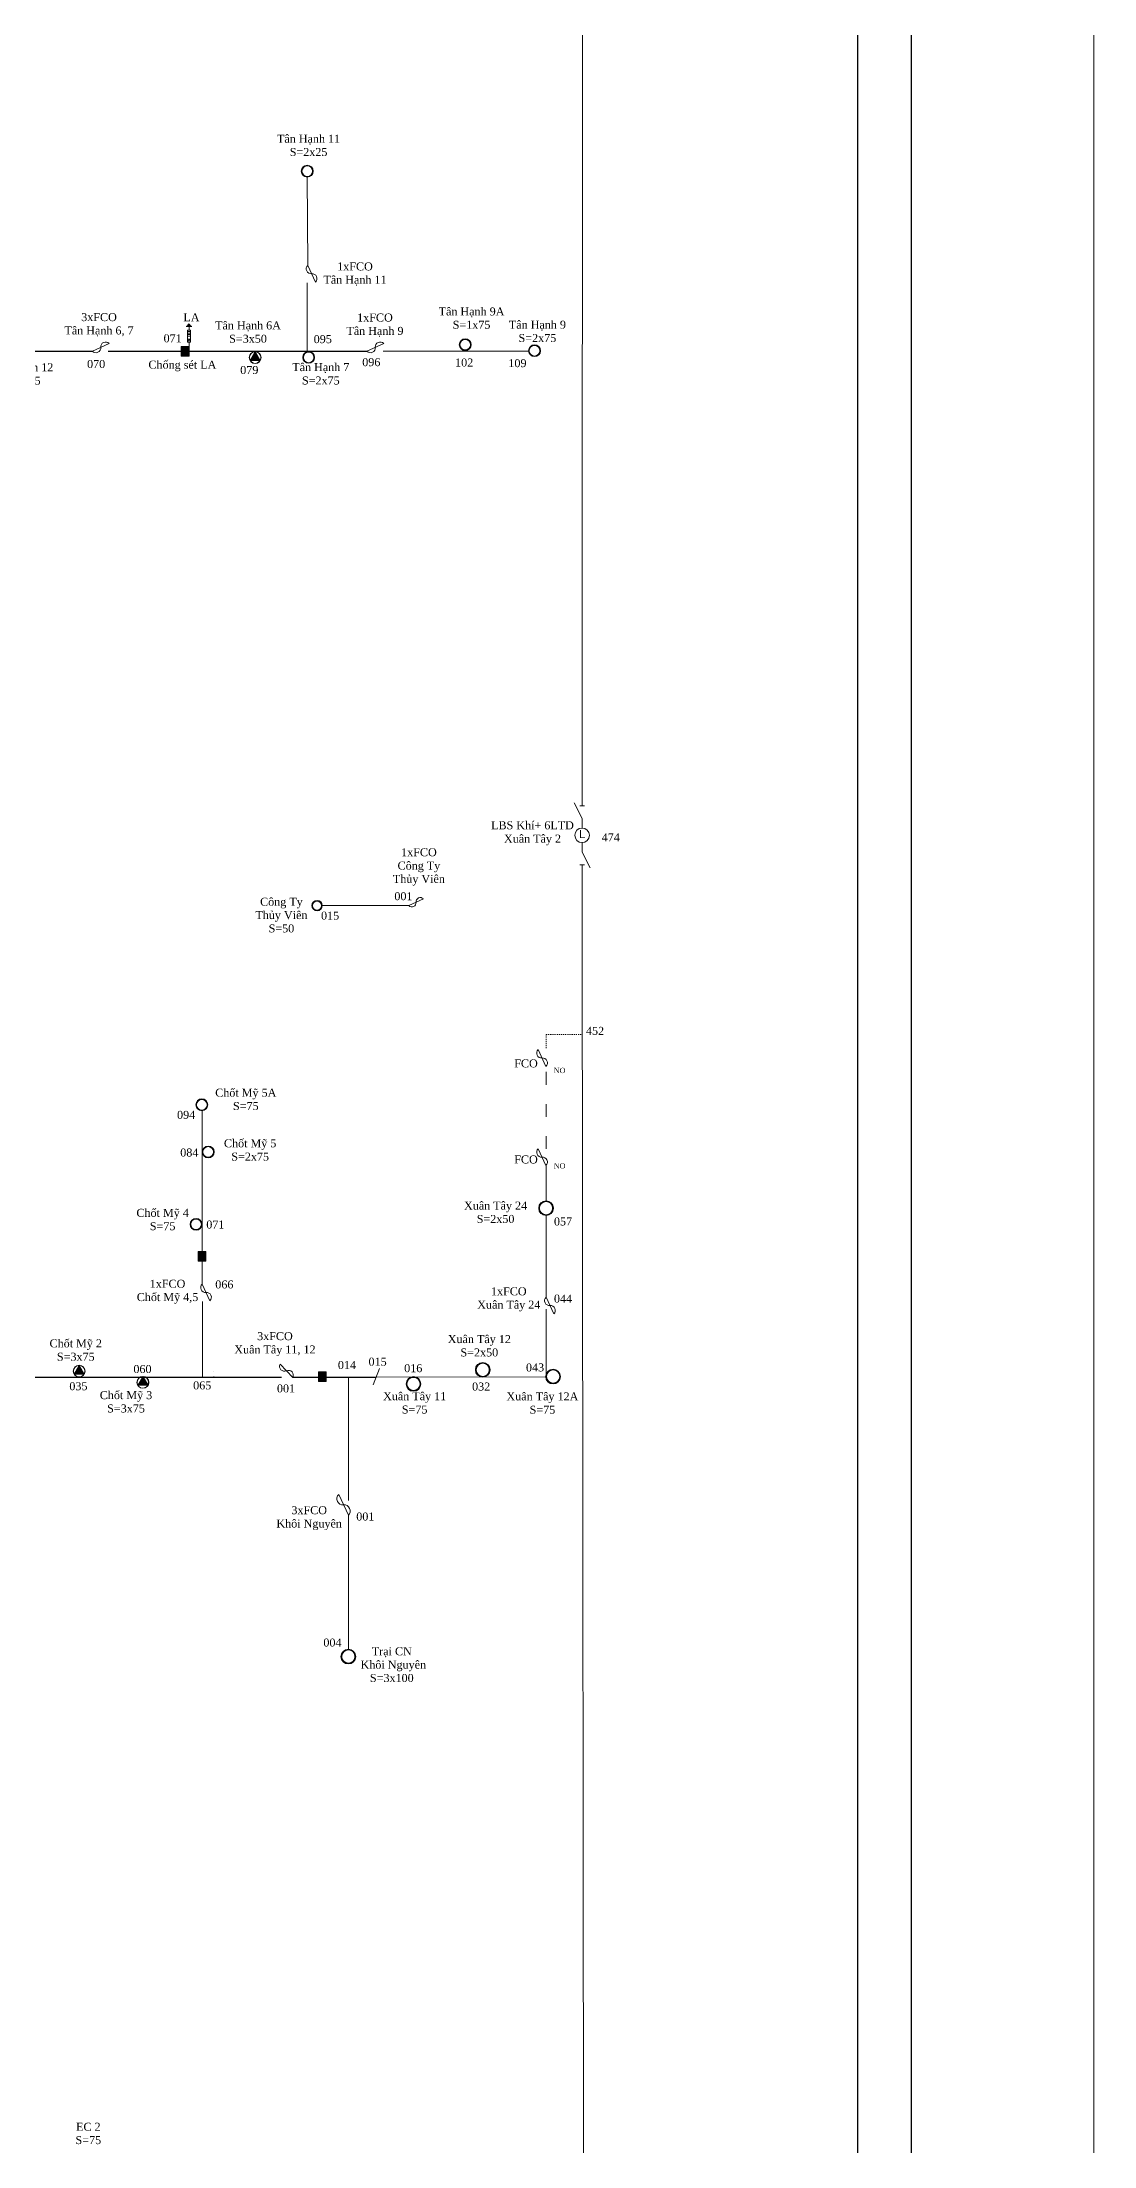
# Model space of a CAD drawing. Header units: inches. Extents: x 4393 to 9189, y -189 to 2360.
# Drawn here: x 8504.6 to 8603.2, y 1121 to 1318.2 of the extents above; entities that cross this region are included whole.
import ezdxf
from ezdxf.enums import TextEntityAlignment as Align

# ---------------------------------------------------------------- set-up
doc = ezdxf.new("R2010")
doc.units = ezdxf.units.IN
doc.header["$MEASUREMENT"] = 0
doc.linetypes.add('ACAD_ISO03W100', pattern=[30, 12, -18])
doc.linetypes.add('DASHED', pattern=[0.75, 0.5, -0.25])
for name, color, linetype, lineweight in [('Day 22kV', 1, 'Continuous', 25), ('TBA', 5, 'Continuous', 18), ('Text', 7, 'Continuous', 15), ('Thiet bi', 3, 'Continuous', 18)]:
    doc.layers.add(name, color=color, linetype=linetype, lineweight=lineweight)
doc.layers.add('TEXT477TANPHU', color=7, linetype='Continuous')
doc.styles.get("Standard").update_dxf_attribs({"font": 'arial.ttf'})
doc.styles.add('TimeNRoman', font='times.ttf')

# ---------------------------------------------------------------- blocks, each defined once
blk = doc.blocks.new('TBA 1P')
h = blk.add_hatch(color=4)
h.set_gradient(color1=(0, 0, 255), one_color=1, tint=1, name='SPHERICAL')
h.paths.add_polyline_path([(0.8, 0.8, 1), (-0.8, 0.8, 1)])
h.paths.add_polyline_path([(-0.77, 0.8, -1), (0.77, 0.8, -1)], flags=16)
at = {"color": 0}
for radius in [0.8, 0.769, 0.759, 0.759, 0.748, 0.737, 0.726, 0.715]:
    blk.add_circle((0, 0.8), radius, dxfattribs=at)
blk = doc.blocks.new('FCO')
at = {"color": 0}
blk.add_lwpolyline([(0, 0, 0.707499), (1.13, 0.53, -0.707499), (2.26, 1.05, -5.301682)], format="xyb", dxfattribs=at)
blk.add_lwpolyline([(0, 0), (2.26, 1.05)], dxfattribs=at)
blk = doc.blocks.new('TBA 3P')
h = blk.add_hatch(color=4)
h.set_gradient(color1=(0, 0, 255), one_color=1, tint=1, name='INVSPHERICAL')
h.paths.add_polyline_path([(-0.01, 1.58), (0, 1.6, 0.414214), (-0.8, 0.8, 0.131652), (-0.69, 0.4), (-0.68, 0.42, -0.12747), (-0.78, 0.8, -0.409402)])
h = blk.add_hatch(color=4)
h.set_gradient(color1=(0, 0, 255), one_color=1, tint=1, name='INVSPHERICAL')
h.paths.add_polyline_path([(0.8, 0.8, 1), (-0.8, 0.8, 1)])
h.paths.add_polyline_path([(-0.78, 0.8, -1), (0.78, 0.8, -1)], flags=16)
h = blk.add_hatch()
h.set_pattern_fill('AR-HBONE', color=4, scale=0.25, style=0)
h.paths.add_polyline_path([(0.69, 0.4), (0.67, 0.4, -0.566432), (-0.67, 0.4), (-0.69, 0.4, 0.57735)])
h = blk.add_hatch(color=4)
h.set_gradient(color1=(0, 0, 255), one_color=1, tint=1, name='SPHERICAL')
h.paths.add_polyline_path([(0, 1.6), (0.01, 1.58, -0.409402), (0.78, 0.8, -0.12747), (0.68, 0.42), (0.69, 0.4, 0.131652), (0.8, 0.8, 0.414214)])
at = {"color": 0}
blk.add_lwpolyline([(0, 1.6, 0, 1.39, 0), (0, 0.4, 0, 0, 0)], format="xyseb", dxfattribs=at)
blk.add_lwpolyline([(-0.69, 0.4), (0.69, 0.4), (0, 1.6)], close=True, dxfattribs=at)
for radius in [0.8, 0.778]:
    blk.add_circle((0, 0.8), radius, dxfattribs=at)
blk = doc.blocks.new('ALTD')
at = {"color": 0}
for points in [[(3.38, 1.08), (1.27, 0), (0, 0)], [(2.99, 0.31), (2.99, -0.31)], [(2.99, 0), (4.73, 0)]]:
    blk.add_lwpolyline(points, dxfattribs=at)
blk = doc.blocks.new('4')
at = {"layer": 'Day 22kV', "color": 6}
blk.add_line((1149, 841), (1149, 0), dxfattribs=at)
blk = doc.blocks.new('11')
at = {"layer": 'Day 22kV', "color": 6}
blk.add_lwpolyline([(1138.99, 829.51), (10, 829.49), (10, 8.51), (1138.99, 8.51), (1138.99, 829.51)], dxfattribs=at)
blk.add_blockref('4', (0, -1.49), dxfattribs=at)
blk = doc.blocks.new('LA')
at = {"color": 0}
for p, q in [((0.33, -2.28), (0.53, -2.69)), ((0.33, -2.28), (0.74, -2.28)), ((0.33, -3.92), (0.33, -2.28)), ((0.33, -2.69), (0.74, -2.69)), ((0.52, -1.72), (0.52, -2.28)), ((0.53, -2.69), (0.74, -2.28)), ((0.74, -2.28), (0.74, -3.92)), ((0.88, -4.39), (0.14, -4.39)), ((0.22, -4.48), (0.8, -4.48)), ((0.3, -4.58), (0.72, -4.58)), ((0.33, -3.1), (0.74, -3.1)), ((0.33, -3.3), (0.74, -3.3)), ((0.33, -3.51), (0.74, -3.51)), ((0.33, -3.71), (0.74, -3.71)), ((0.74, -3.92), (0.33, -3.92)), ((0.38, -4.67), (0.64, -4.67)), ((0.46, -4.77), (0.56, -4.77)), ((0.53, -3.92), (0.53, -4.39))]:
    blk.add_line(p, q, dxfattribs=at)

msp = doc.modelspace()

# ---------------------------------------------------------------- hatches: boundary and pattern name
at = {"layer": 'Text', "lineweight": 15}
h = msp.add_hatch(dxfattribs=at)
h.set_pattern_fill('ANSI38', color=4, scale=0.5, style=0)
h.set_pattern_definition([(45, (8374.68045, 401.36336), (-0.044194174, 0.044194174), []), (135, (8374.68045, 401.36336), (-0.1325825215, 0.044194174), [0.15625, -0.09375])])
h.paths.add_polyline_path([(8518.39, 1289.67), (8517.66, 1289.67), (8517.66, 1288.76), (8518.39, 1288.76)])
h = msp.add_hatch(dxfattribs=at)
h.set_pattern_fill('ANSI38', color=4, scale=0.5, style=0)
h.set_pattern_definition([(45, (8376.268775, 316.55191), (-0.044194174, 0.044194174), []), (135, (8376.268775, 316.55191), (-0.1325825215, 0.044194174), [0.15625, -0.09375])])
h.paths.add_polyline_path([(8519.98, 1204.86), (8519.25, 1204.86), (8519.25, 1203.95), (8519.98, 1203.95)])
h = msp.add_hatch(dxfattribs=at)
h.set_pattern_fill('ANSI38', color=4, scale=0.5, style=0)
h.set_pattern_definition([(45, (8387.532935, 305.278005), (-0.044194174, 0.044194174), []), (135, (8387.532935, 305.278005), (-0.1325825215, 0.044194174), [0.15625, -0.09375])])
h.paths.add_polyline_path([(8531.24, 1193.58), (8530.51, 1193.58), (8530.51, 1192.68), (8531.24, 1192.68)])

# ---------------------------------------------------------------- linework, layer by layer
at = {"lineweight": 15}
msp.add_circle((8555.22, 1243.85), 0.684, dxfattribs=at)
at = {"layer": 'Day 22kV', "color": 5, "lineweight": 30}
for p, q in [((8451.31, 1289.21), (8509.34, 1289.21)), ((8510.81, 1289.21), (8535.03, 1289.21))]:
    msp.add_line(p, q, dxfattribs=at)
at = {"layer": 'Day 22kV', "color": 5, "lineweight": 15}
for p, q in [((8536.59, 1289.21), (8550.27, 1289.21)), ((8520.72, 1193.08), (8520.72, 1193.14))]:
    msp.add_line(p, q, dxfattribs=at)
at = {"layer": 'Day 22kV', "lineweight": 15}
msp.add_line((8555.21, 1239.73), (8555.21, 1236.44), dxfattribs=at)
for points in [[(8555.24, 1331.93), (8555.22, 1247.82)], [(8555.22, 1240.92), (8555.22, 1240.92)], [(8555.22, 1239.87), (8555.21, 1230.54)], [(8538.98, 1237.26), (8530.87, 1237.26)], [(8555.21, 1236.44), (8555.37, 1090.8)]]:
    msp.add_lwpolyline(points, dxfattribs=at)
at = {"layer": 'Day 22kV', "color": 5, "lineweight": 15}
for points in [[(8529.51, 1297.26), (8529.47, 1305.59)], [(8529.47, 1289.25), (8529.47, 1295.62)], [(8519.62, 1201.8), (8519.62, 1218.05)], [(8551.84, 1200.57), (8551.84, 1208.29)], [(8519.65, 1193.08), (8519.65, 1200.16)], [(8551.84, 1193.13), (8551.84, 1199.46)], [(8520.72, 1193.58), (8520.73, 1193.58)], [(8533.32, 1193.05), (8533.32, 1181.51)], [(8535.93, 1193.06), (8551.76, 1193.09)], [(8533.32, 1180.13), (8533.32, 1167.58)]]:
    msp.add_lwpolyline(points, dxfattribs=at)
at = {"layer": 'Day 22kV', "color": 5, "lineweight": 30}
msp.add_lwpolyline([(8478.58, 1193.08), (8527.05, 1193.08)], dxfattribs=at)
at = {"layer": 'Text', "color": 2, "linetype": 'DASHED', "ltscale": 0.1}
for p, q in [((8551.84, 1223.89), (8551.84, 1225.17)), ((8551.84, 1225.17), (8555.22, 1225.17)), ((8551.84, 1223.89), (8551.84, 1225.17)), ((8551.84, 1225.17), (8555.22, 1225.17))]:
    msp.add_line(p, q, dxfattribs=at)
at = {"layer": 'Text', "color": 2, "linetype": 'ACAD_ISO03W100', "ltscale": 0.1}
msp.add_line((8551.84, 1214.47), (8551.84, 1222.2), dxfattribs=at)
at = {"layer": 'Text', "color": 2}
msp.add_line((8551.84, 1209.6), (8551.84, 1212.91), dxfattribs=at)
msp.add_line((8551.84, 1209.6), (8551.84, 1212.91), dxfattribs=at)
at = {"layer": 'Text', "color": 5}
for p, q in [((8528.12, 1193.06), (8535.91, 1193.06)), ((8528.12, 1193.05), (8535.91, 1193.05)), ((8528.12, 1193.05), (8535.91, 1193.05))]:
    msp.add_line(p, q, dxfattribs=at)
at = {"layer": 'Text', "color": 4, "lineweight": 15}
msp.add_line((8535.64, 1192.36), (8536.23, 1193.87), dxfattribs=at)
at = {"layer": 'Text', "color": 4}
msp.add_line((8535.91, 1193.05), (8535.91, 1193.05), dxfattribs=at)
msp.add_lwpolyline([(7959.2, 1504.68), (8603.17, 1504.68), (8603.17, 425.7), (7959.2, 425.7)], close=True, dxfattribs=at)
at = {"layer": 'Text', "color": 4, "lineweight": 15}
for points in [[(8517.66, 1289.67), (8518.39, 1289.67), (8518.39, 1288.76), (8517.66, 1288.76)], [(8519.25, 1204.86), (8519.98, 1204.86), (8519.98, 1203.95), (8519.25, 1203.95)], [(8530.51, 1193.58), (8531.24, 1193.58), (8531.24, 1192.68), (8530.51, 1192.68)]]:
    msp.add_lwpolyline(points, close=True, dxfattribs=at)

# ---------------------------------------------------------------- block references
at = {"layer": 'Day 22kV', "color": 6, "lineweight": 30, "xscale": 0.5, "yscale": 0.5, "zscale": 0.5}
msp.add_blockref('11', (8011.55, 992.26), dxfattribs=at)
at = {"layer": 'TBA', "lineweight": 15}
for name, p, xscale, yscale, zscale in [('TBA 1P', (8529.47, 1305.53), 0.6955200000002151, 0.6955199999999877, 0.6955200000001468), ('TBA 3P', (8524.59, 1288.06), 0.6955200000002151, 0.6955199999999877, 0.6955200000001468), ('TBA 1P', (8544.27, 1289.27), 0.6955200000002151, 0.6955199999999877, 0.6955200000001468), ('TBA 1P', (8529.6, 1288.08), 0.6955200000002151, 0.6955199999999877, 0.6955200000001468), ('TBA 1P', (8519.59, 1218.04), 0.6955200000002151, 0.6955199999999877, 0.6955200000001468), ('TBA 1P', (8520.19, 1213.62), 0.6955200000002151, 0.6955199999999877, 0.6955200000001468), ('TBA 1P', (8551.84, 1208.22), 0.8625000000001819, 0.8625000000001819, 0.8625000000001819), ('TBA 1P', (8519.05, 1206.84), 0.6955200000002151, 0.6955199999999877, 0.6955200000001468), ('TBA 3P', (8508.1, 1193.08), 0.6955200000002151, 0.6955199999999877, 0.6955200000001468), ('TBA 3P', (8514.07, 1192.03), 0.6955200000002151, 0.6955199999999877, 0.6955200000001468), ('TBA 1P', (8539.42, 1191.75), 0.8625000000001819, 0.8625000000001819, 0.8625000000001819), ('TBA 1P', (8545.91, 1193.07), 0.8625000000001819, 0.8625000000001819, 0.8625000000001819), ('TBA 1P', (8552.5, 1192.44), 0.8625000000001819, 0.8625000000001819, 0.8625000000001819), ('TBA 1P', (8533.32, 1166.2), 0.8625000000001819, 0.8625000000001819, 0.8625000000001819)]:
    msp.add_blockref(name, p, dxfattribs=dict(at, xscale=xscale, yscale=yscale, zscale=zscale))
at = {"layer": 'TBA', "lineweight": 15, "rotation": 90}
for p, xscale, yscale, zscale in [((8551.32, 1289.26), 0.6955199999999877, 0.6955199999999877, 0.6955200000001468), ((8530.87, 1237.26), 0.6037500000002183, 0.6037500000002183, 0.6037500000001272)]:
    msp.add_blockref('TBA 1P', p, dxfattribs=dict(at, xscale=xscale, yscale=yscale, zscale=zscale))
at = {"layer": 'Thiet bi', "lineweight": 15}
for name, p, xscale, yscale, zscale, rotation in [('FCO', (8529.51, 1297.26), 0.6955199999999877, 0.6955199999999877, 0.6955200000001468, 270), ('LA', (8518.03, 1288.47), -0.6955200000002151, 0.6955199999999877, 0.6955200000001468, 180), ('FCO', (8510.91, 1289.94), 0.6955200000002151, 0.6955199999999877, 0.6955200000001468, 180), ('ALTD', (8555.22, 1244.53), 0.6955199999999877, 0.6955199999999877, 0.6955200000001468, 90), ('ALTD', (8555.22, 1243.16), 0.6955199999999877, 0.6955199999999877, 0.6955200000001468, 270), ('FCO', (8551.1, 1223.77), 0.6955199999999877, 0.6955199999999877, 0.6955200000001468, 270), ('FCO', (8551.1, 1214.48), 0.6955199999999877, 0.6955199999999877, 0.6955200000001468, 270), ('FCO', (8519.62, 1201.8), 0.6955199999999877, 0.6955199999999877, 0.6955200000001468, 270), ('FCO', (8551.84, 1200.57), 0.6955199999999877, 0.6955199999999877, 0.6955200000001468, 270), ('FCO', (8526.92, 1194.3), 0.6955199999998286, 0.6955199999999877, 0.6955199999999252, 288.6960084666255), ('FCO', (8533.32, 1180.13), 0.8625000000001819, 0.8625000000001819, 0.8625000000001819, 90)]:
    msp.add_blockref(name, p, dxfattribs=dict(at, xscale=xscale, yscale=yscale, zscale=zscale, rotation=rotation))
for p, xscale, yscale, zscale in [((8535.06, 1289.21), 0.6955200000002151, 0.6955199999999877, 0.6955200000001468), ((8538.98, 1237.26), 0.6037500000002183, 0.6037500000002183, 0.6037500000001272)]:
    msp.add_blockref('FCO', p, dxfattribs=dict(at, xscale=xscale, yscale=yscale, zscale=zscale))

# ---------------------------------------------------------------- texts
at = {"layer": 'Text', "color": 4, "lineweight": 15, "style": 'TimeNRoman'}
for s, p in [('LA', (8518.62, 1292.02)), ('474', (8557.9, 1243.28)), ('001', (8534.91, 1179.64)), ('004', (8531.83, 1167.83))]:
    msp.add_text(s, height=0.75, dxfattribs=at).set_placement(p, align=Align.CENTER)
at = {"layer": 'Text', "color": 3, "lineweight": 15, "style": 'TimeNRoman'}
for s, p in [('071', (8516.86, 1290.05)), (' 095', (8530.78, 1289.97)), ('070', (8509.69, 1287.64)), ('079', (8524.04, 1287.08)), ('096', (8535.47, 1287.81)), ('102', (8544.17, 1287.78)), ('109', (8549.16, 1287.72)), ('094', (8518.12, 1217.28)), ('084', (8518.42, 1213.75)), ('071', (8520.86, 1207)), ('057', (8553.43, 1207.29)), ('066', (8521.7, 1201.39)), ('044', (8553.43, 1200.06)), ('015', (8536.06, 1194.15)), ('060', (8514.03, 1193.46)), ('014', (8533.19, 1193.84)), ('016', (8539.4, 1193.54)), ('043', (8550.81, 1193.61)), ('035', (8508.03, 1191.85)), ('065', (8519.63, 1191.93)), ('001', (8527.48, 1191.65)), ('032', (8545.76, 1191.82))]:
    msp.add_text(s, height=0.75, dxfattribs=at).set_placement(p, align=Align.CENTER)
at = {"layer": 'Text', "color": 7, "lineweight": 15, "ltscale": 1.5, "style": 'TimeNRoman'}
for s, p in [('001', (8538.48, 1237.77)), ('015', (8531.61, 1235.95)), ('452', (8556.43, 1225.15))]:
    msp.add_text(s, height=0.75, dxfattribs=at).set_placement(p, align=Align.CENTER)
at = {"layer": 'Text', "color": 4, "lineweight": 15, "attachment_point": 5, "style": 'TimeNRoman'}
for s, insert, char_height, width in [('Tân Hạnh 11\\PS=2x25', (8529.59, 1308.5), 0.75, 7.2593), ('1xFCO\\PTân Hạnh 11', (8533.94, 1296.44), 0.75, 8.5), ('Tân Hạnh 9A\\PS=1x75', (8544.86, 1292.31), 0.75, 7.2593), ('3xFCO\\PTân Hạnh 6, 7', (8509.96, 1291.69), 0.75, 14.1315), ('Tân Hạnh 6A\\PS=3x50', (8523.92, 1291), 0.75, 7.2593), ('1xFCO\\PTân Hạnh 9', (8535.81, 1291.65), 0.75, 7.2593), ('Tân Hạnh 9\\PS=2x75', (8551.03, 1291.07), 0.75, 7.2593), ('Tân Hạnh 12\\PS=2x25', (8502.72, 1287.08), 0.75, 7.2593), ('Tân H{\\fTimes New Roman|b0|i0|c0|p18;ạnh} 7\\PS=2x75', (8530.74, 1287.09), 0.75, 7.2593), ('LBS Khí+ 6LTD\\PXuân Tây 2', (8550.57, 1244.04), 0.75, 13.0005), ('FCO', (8549.96, 1222.47), 0.75, 13.2671), ('{\\C1;NO}', (8553.11, 1221.81), 0.5, 13.2671), ('Chốt Mỹ 5A\\PS=75', (8523.71, 1219.1), 0.75, 13.2671), ('Chốt Mỹ 5\\PS=2x75', (8524.12, 1214.36), 0.75, 13.2671), ('FCO', (8549.96, 1213.47), 0.75, 13.2671), ('{\\C1;NO}', (8553.11, 1212.87), 0.5, 13.2671), ('Chốt Mỹ 4\\PS=75', (8515.92, 1207.84), 0.75, 10.1784), ('1xFCO\\PChốt Mỹ 4,5', (8516.38, 1201.08), 0.75, 7.2593), ('Chốt Mỹ 2\\PS=3x75', (8507.78, 1195.61), 0.75, 7.2593), ('3xFCO\\PXuân Tây 11, 12', (8526.44, 1196.17), 0.75, 10.2821), ('Xuân Tây 12\\PS=2x50', (8545.59, 1196.01), 0.75, 9.0022), ('Chốt Mỹ 3\\PS=3x75', (8512.49, 1190.76), 0.75, 9.8578), ('Xuân Tây 11\\PS=75', (8539.53, 1190.66), 0.75, 9.0022), ('Xuân Tây 12A\\PS=75', (8551.5, 1190.64), 0.75, 9.0022), ('3xFCO\\PKhôi Nguyên', (8529.65, 1179.86), 0.75, 10.932), ('EC 2\\PS=75', (8508.96, 1122.2), 0.75, 7.2593)]:
    msp.add_mtext(s, dxfattribs=dict(at, insert=insert, char_height=char_height, width=width))
at = {"layer": 'Text', "color": 7, "lineweight": 15, "ltscale": 1.5, "char_height": 0.75, "attachment_point": 5, "style": 'TimeNRoman'}
for s, insert, width in [('Chống sét LA', (8517.77, 1287.83), 6.8946), ('1xFCO\\PCông Ty\\PThủy Viên', (8539.93, 1240.89), 8.5), ('Công Ty\\PThủy Viên\\PS=50', (8527.05, 1236.37), 6.3015)]:
    msp.add_mtext(s, dxfattribs=dict(at, insert=insert, width=width))
at = {"layer": 'Text', "color": 3, "lineweight": 15, "char_height": 0.75, "attachment_point": 5, "style": 'TimeNRoman'}
for s, insert, width in [('Xuân Tây 24\\PS=2x50', (8547.11, 1208.52), 13.9662), ('1xFCO\\PXuân Tây 24', (8548.35, 1200.37), 13.9662), ('Trại CN\\P Khôi Nguyên\\PS=3x100', (8537.39, 1166.13), 9.2091)]:
    msp.add_mtext(s, dxfattribs=dict(at, insert=insert, width=width))
at = {"layer": 'TEXT477TANPHU', "color": 4, "lineweight": 15, "insert": (8554.94, 1244.34), "char_height": 0.75, "attachment_point": 1}
msp.add_mtext_dynamic_manual_height_columns('L', width=1.1505, gutter_width=1, heights=[0], dxfattribs=at).dxf.set("width", 0.2319)

doc.saveas('drawing.dxf')
